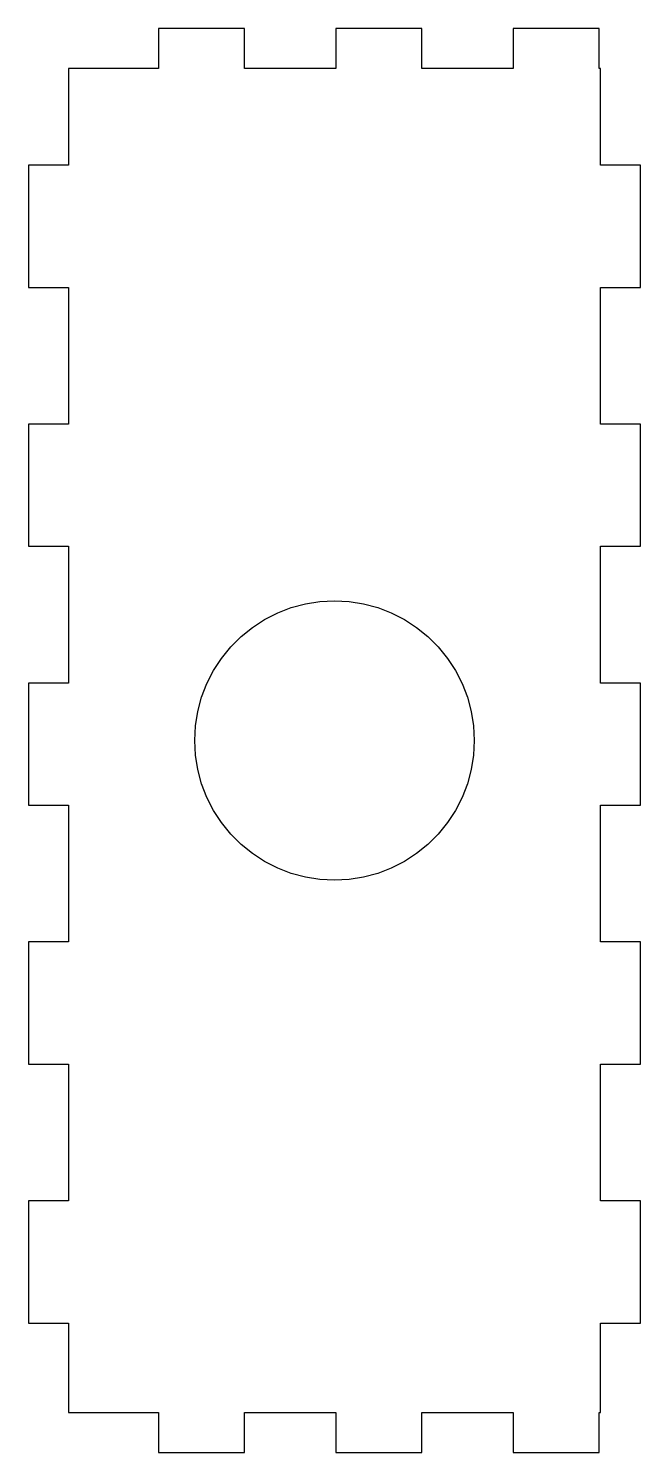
# Model space of a CAD drawing. Header units: metres. Extents: x -11 to 35, y -4 to 104.
import ezdxf

# ---------------------------------------------------------------- set-up
doc = ezdxf.new("R2010")
doc.units = ezdxf.units.M

msp = doc.modelspace()

# ---------------------------------------------------------------- linework, layer by layer
for p, q in [((5.23332, 103.5), (-1.23332, 103.5)), ((-1.23332, 103.5), (-1.23332, 100.5)), ((5.23332, 100.5), (5.23332, 103.5)), ((18.5667, 103.5), (12.1, 103.5)), ((12.1, 103.5), (12.1, 100.5)), ((18.5667, 100.5), (18.5667, 103.5)), ((31.9, 103.5), (25.4333, 103.5)), ((25.4333, 103.5), (25.4333, 100.5)), ((31.9, 100.5), (31.9, 103.5)), ((-1.23332, 100.5), (-8, 100.5)), ((-8, 100.5), (-8, 93.2273)), ((12.1, 100.5), (5.23332, 100.5)), ((25.4333, 100.5), (18.5667, 100.5)), ((32, 100.5), (31.9, 100.5)), ((32, 93.2273), (32, 100.5)), ((-8, 93.2273), (-11, 93.2273)), ((-11, 93.2273), (-11, 84.0455)), ((35, 93.2273), (32, 93.2273)), ((35, 84.0455), (35, 93.2273)), ((-11, 84.0455), (-8, 84.0455)), ((-8, 84.0455), (-8, 73.7727)), ((32, 73.7727), (32, 84.0455)), ((32, 84.0455), (35, 84.0455)), ((-8, 73.7727), (-11, 73.7727)), ((-11, 73.7727), (-11, 64.5909)), ((35, 73.7727), (32, 73.7727)), ((35, 64.5909), (35, 73.7727)), ((-11, 64.5909), (-8, 64.5909)), ((-8, 64.5909), (-8, 54.3182)), ((32, 54.3182), (32, 64.5909)), ((32, 64.5909), (35, 64.5909)), ((7.72926, 59.5922), (8.75531, 59.9861)), ((8.75531, 59.9861), (9.81693, 60.2705)), ((9.81693, 60.2705), (10.9025, 60.4425)), ((10.9025, 60.4425), (12, 60.5)), ((12, 60.5), (13.0975, 60.4425)), ((13.0975, 60.4425), (14.1831, 60.2705)), ((14.1831, 60.2705), (15.2447, 59.9861)), ((15.2447, 59.9861), (16.2707, 59.5922)), ((5.82825, 58.4947), (6.75, 59.0933)), ((6.75, 59.0933), (7.72926, 59.5922)), ((16.2707, 59.5922), (17.25, 59.0933)), ((17.25, 59.0933), (18.1717, 58.4947)), ((4.19698, 57.0259), (4.97412, 57.803)), ((4.97412, 57.803), (5.82825, 58.4947)), ((18.1717, 58.4947), (19.0259, 57.803)), ((19.0259, 57.803), (19.803, 57.0259)), ((3.50531, 56.1717), (4.19698, 57.0259)), ((19.803, 57.0259), (20.4947, 56.1717)), ((2.90672, 55.25), (3.50531, 56.1717)), ((20.4947, 56.1717), (21.0933, 55.25)), ((2.40776, 54.2707), (2.90672, 55.25)), ((21.0933, 55.25), (21.5922, 54.2707)), ((-8, 54.3182), (-11, 54.3182)), ((-11, 54.3182), (-11, 45.1364)), ((2.0139, 53.2447), (2.40776, 54.2707)), ((21.5922, 54.2707), (21.9861, 53.2447)), ((35, 54.3182), (32, 54.3182)), ((35, 45.1364), (35, 54.3182)), ((1.72945, 52.1831), (2.0139, 53.2447)), ((21.9861, 53.2447), (22.2705, 52.1831)), ((1.55751, 51.0975), (1.72945, 52.1831)), ((22.2705, 52.1831), (22.4425, 51.0975)), ((1.5, 50), (1.55751, 51.0975)), ((22.4425, 51.0975), (22.5, 50)), ((1.55751, 48.9025), (1.5, 50)), ((22.5, 50), (22.4425, 48.9025)), ((1.72945, 47.8169), (1.55751, 48.9025)), ((22.4425, 48.9025), (22.2705, 47.8169)), ((2.0139, 46.7553), (1.72945, 47.8169)), ((22.2705, 47.8169), (21.9861, 46.7553)), ((2.40776, 45.7293), (2.0139, 46.7553)), ((21.9861, 46.7553), (21.5922, 45.7293)), ((-11, 45.1364), (-8, 45.1364)), ((-8, 45.1364), (-8, 34.8636)), ((2.90672, 44.75), (2.40776, 45.7293)), ((21.5922, 45.7293), (21.0933, 44.75)), ((32, 34.8636), (32, 45.1364)), ((32, 45.1364), (35, 45.1364)), ((3.50531, 43.8282), (2.90672, 44.75)), ((21.0933, 44.75), (20.4947, 43.8282)), ((4.19698, 42.9741), (3.50531, 43.8282)), ((4.97412, 42.197), (4.19698, 42.9741)), ((19.803, 42.9741), (19.0259, 42.197)), ((20.4947, 43.8282), (19.803, 42.9741)), ((5.82825, 41.5053), (4.97412, 42.197)), ((19.0259, 42.197), (18.1717, 41.5053)), ((6.75, 40.9067), (5.82825, 41.5053)), ((7.72926, 40.4078), (6.75, 40.9067)), ((17.25, 40.9067), (16.2707, 40.4078)), ((18.1717, 41.5053), (17.25, 40.9067)), ((8.75531, 40.0139), (7.72926, 40.4078)), ((9.81693, 39.7294), (8.75531, 40.0139)), ((10.9025, 39.5575), (9.81693, 39.7294)), ((14.1831, 39.7294), (13.0975, 39.5575)), ((15.2447, 40.0139), (14.1831, 39.7294)), ((16.2707, 40.4078), (15.2447, 40.0139)), ((12, 39.5), (10.9025, 39.5575)), ((13.0975, 39.5575), (12, 39.5)), ((-8, 34.8636), (-11, 34.8636)), ((-11, 34.8636), (-11, 25.6818)), ((35, 34.8636), (32, 34.8636)), ((35, 25.6818), (35, 34.8636)), ((-11, 25.6818), (-8, 25.6818)), ((-8, 25.6818), (-8, 15.4091)), ((32, 15.4091), (32, 25.6818)), ((32, 25.6818), (35, 25.6818)), ((-8, 15.4091), (-11, 15.4091)), ((-11, 15.4091), (-11, 6.22726)), ((35, 15.4091), (32, 15.4091)), ((35, 6.22726), (35, 15.4091)), ((-11, 6.22726), (-8, 6.22726)), ((-8, 6.22726), (-8, -0.5)), ((32, -0.5), (32, 6.22726)), ((32, 6.22726), (35, 6.22726)), ((-8, -0.5), (-1.23332, -0.5)), ((-1.23332, -0.5), (-1.23332, -3.5)), ((5.23332, -0.5), (12.1, -0.5)), ((5.23332, -3.5), (5.23332, -0.5)), ((12.1, -0.5), (12.1, -3.5)), ((18.5667, -3.5), (18.5667, -0.5)), ((18.5667, -0.5), (25.4333, -0.5)), ((25.4333, -0.5), (25.4333, -3.5)), ((31.9, -3.5), (31.9, -0.5)), ((31.9, -0.5), (32, -0.5)), ((-1.23332, -3.5), (5.23332, -3.5)), ((12.1, -3.5), (18.5667, -3.5)), ((25.4333, -3.5), (31.9, -3.5))]:
    msp.add_line(p, q)

doc.saveas('drawing.dxf')
